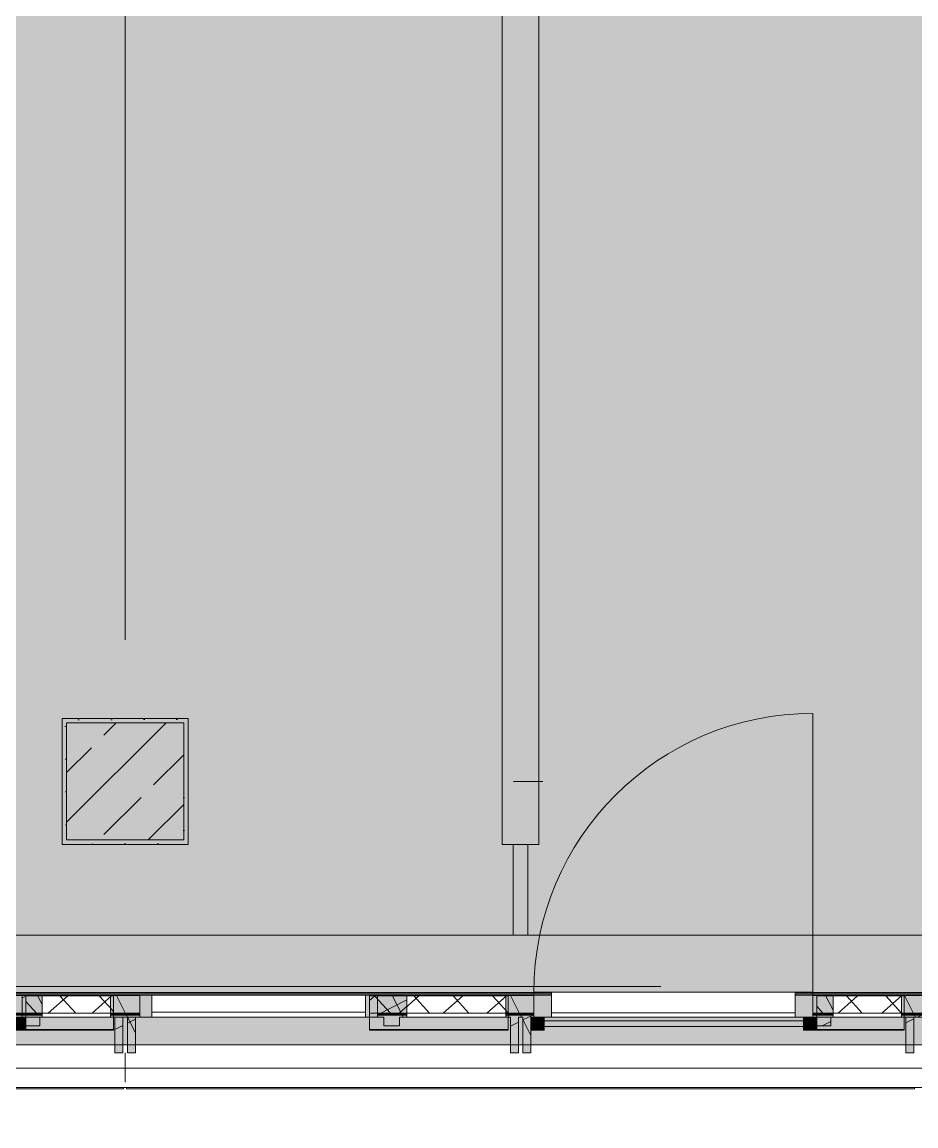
# Model space of a CAD drawing. Header units: metres. Extents: x 101 to 346, y 66 to 213.
# Drawn here: x 132.403 to 135.455, y 84.45 to 88.221 of the extents above; entities that cross this region are included whole.
import ezdxf

# ---------------------------------------------------------------- set-up
doc = ezdxf.new("R2010")
doc.units = ezdxf.units.M
doc.header["$MEASUREMENT"] = 0
for name, pattern in [('Strichlinie_ eng', [0.0023, 0.0015, -0.0008]), ('Strichpunktlinie', [0.006703, 0.003528, -0.001764, 0, -0.001411]), ('Wipeout_Contour', [1, 0, -1])]:
    doc.linetypes.add(name, pattern=pattern)
for name, color, linetype in [('00  Raster', 7, 'Continuous'), ('10  Fassade', 7, 'Continuous'), ('10  Fassade_Deckschraffur', 7, 'Continuous'), ('10  Fassade_Schnittschraffur', 7, 'Continuous'), ('10  Stützen', 7, 'Continuous'), ('10  Stützen_Schnittschraffur', 7, 'Continuous'), ('10  Wand Massiv_Deckschraffur', 7, 'Continuous'), ('10  Wand Massiv_Fenster', 7, 'Continuous'), ('20  Absturzsicherung', 7, 'Continuous'), ('Neubau_20  Boden Aufbauten', 7, 'Continuous'), ('Neubau_20  Boden Aufbauten_Deckschraffur', 7, 'Continuous'), ('Neubau_20  Wand Leichtbau', 7, 'Continuous'), ('Neubau_20  Wand Leichtbau_Schnittschraffur', 7, 'Continuous'), ('Neubau_20 Wand Leichtbau MIETERAUSBAU', 7, 'Continuous'), ('Neubau_20 Wand Leichtbau MIETERAUSBAU_Schnittschraffur', 7, 'Continuous')]:
    doc.layers.add(name, color=color, linetype=linetype)
pattern_1 = [(41.86749, (13.479, 22.35165), (-0.06674101, 0.074469036), []), (131.86749, (13.479, 22.35165), (0.074469036, 0.06674101), [])]
pattern_2 = [(26.86749, (13.479, 22.35165), (-0.05423143, 0.10704649), []), (116.86749, (13.479, 22.35165), (0.10704649, 0.05423143), [])]

msp = doc.modelspace()

# ---------------------------------------------------------------- hatches: boundary and pattern name
at = {"layer": '10  Stützen_Schnittschraffur', "linetype": 'Continuous', "lineweight": 0, "true_color": 0xffffff}
h = msp.add_hatch(color=7, dxfattribs=at)
h.paths.add_polyline_path([(132.5404, 85.8419), (132.5404, 85.4119), (132.9704, 85.4119), (132.9704, 85.8419)])
h.paths.add_polyline_path([(132.5554, 85.8269), (132.9554, 85.8269), (132.9554, 85.4269), (132.5554, 85.4269)], flags=0)
at = {"layer": '10  Stützen_Schnittschraffur', "linetype": 'Continuous', "lineweight": 13, "true_color": 0x000100}
h = msp.add_hatch(dxfattribs=at)
h.set_pattern_fill('Gips_0008', color=98, style=0, pattern_type=2)
h.set_pattern_definition([(26.86749, (13.479, 22.351647), (-0.022596431, 0.044602705), [0, -0.05])])
h.paths.add_polyline_path([(132.5404, 85.8419), (132.5404, 85.4119), (132.9704, 85.4119), (132.9704, 85.8419)])
h.paths.add_polyline_path([(132.5554, 85.8269), (132.9554, 85.8269), (132.9554, 85.4269), (132.5554, 85.4269)], flags=0)
at = {"layer": '10  Stützen_Schnittschraffur', "linetype": 'Continuous', "lineweight": 0, "true_color": 0xffffff}
msp.add_hatch(color=7, dxfattribs=at).paths.add_polyline_path([(132.5554, 85.4269), (132.9554, 85.4269), (132.9554, 85.8269), (132.5554, 85.8269)])
at = {"layer": '10  Stützen_Schnittschraffur', "linetype": 'Continuous', "lineweight": 13, "true_color": 0x000100}
h = msp.add_hatch(dxfattribs=at)
h.set_pattern_fill('Beton__Stahlbeton_0008', color=98, style=0, pattern_type=2)
h.set_pattern_definition([(225, (132.55537, 85.8269), (-0.16971, 0.16971), []), (225, (132.47052, 85.91174), (-0.169706, 0.169706), [0.18, -0.06])])
h.paths.add_polyline_path([(132.5554, 85.4269), (132.9554, 85.4269), (132.9554, 85.8269), (132.5554, 85.8269)])
at = {"layer": 'Neubau_20  Boden Aufbauten_Deckschraffur', "linetype": 'Continuous', "lineweight": 18, "true_color": 0xada092}
msp.add_hatch(color=253, dxfattribs=at).paths.add_polyline_path([(121.9704, 90.8919), (121.9704, 90.7919), (128.1054, 90.7919), (128.1054, 90.7669), (131.3429, 90.7669), (131.3429, 90.7919), (131.4679, 90.7919), (131.4679, 85.4119), (131.4304, 85.4119), (131.4304, 85.1018), (131.4679, 85.1018), (131.5641, 85.1018), (148.1904, 85.1018), (148.1904, 87.6069), (147.5904, 87.6069), (147.5904, 90.8769), (154.2379, 90.8769), (154.2379, 90.8919)])
at = {"layer": 'Neubau_20  Boden Aufbauten_Deckschraffur', "linetype": 'Continuous', "lineweight": 18}
h = msp.add_hatch(dxfattribs=at)
h.set_pattern_fill('Mörtel_0008', color=8, style=0, pattern_type=2)
h.set_pattern_definition([(26.86749, (13.58792, 22.68427), (-0.07117876, 0.14049852), [0, -0.105, 0, -0.1575]), (91.86749, (13.92054, 22.57534), (0.15741635, 0.00513262), [0, -0.077, 0, -0.133])])
h.paths.add_polyline_path([(121.9704, 90.8919), (121.9704, 90.7919), (128.1054, 90.7919), (128.1054, 90.7669), (131.3429, 90.7669), (131.3429, 90.7919), (131.4679, 90.7919), (131.4679, 85.4119), (131.4304, 85.4119), (131.4304, 85.1018), (131.4679, 85.1018), (131.5641, 85.1018), (148.1904, 85.1018), (148.1904, 87.6069), (147.5904, 87.6069), (147.5904, 90.8769), (154.2379, 90.8769), (154.2379, 90.8919)])
at = {"layer": 'Neubau_20 Wand Leichtbau MIETERAUSBAU_Schnittschraffur', "linetype": 'Continuous', "lineweight": 18}
msp.add_hatch(color=9, dxfattribs=at).paths.add_polyline_path([(134.0429, 90.7669), (134.0429, 85.4119), (134.1679, 85.4119), (134.1679, 90.7669)])

# ---------------------------------------------------------------- linework, layer by layer
at = {"layer": '00  Raster', "color": 7, "linetype": 'Strichpunktlinie', "lineweight": 13, "ltscale": 1000}
msp.add_line((101.5775, 85.6269), (159.1776, 85.6269), dxfattribs=at)
at = {"layer": '10  Stützen', "color": 7, "linetype": 'Continuous', "lineweight": 13, "ltscale": 1000, "flags": 128}
for points in [[(132.5404, 85.8419), (132.5404, 85.4119), (132.9704, 85.4119), (132.9704, 85.8419)], [(132.5554, 85.4269), (132.9554, 85.4269), (132.9554, 85.8269), (132.5554, 85.8269)]]:
    msp.add_lwpolyline(points, close=True, dxfattribs=at)
at = {"layer": 'Neubau_20  Boden Aufbauten', "color": 7, "linetype": 'Continuous', "lineweight": 13, "ltscale": 1000, "flags": 128}
msp.add_lwpolyline([(121.9704, 90.8919), (121.9704, 90.7919), (128.1054, 90.7919), (128.1054, 90.7669), (131.3429, 90.7669), (131.3429, 90.7919), (131.4679, 90.7919), (131.4679, 85.4119), (131.4304, 85.4119), (131.4304, 85.1018), (131.4679, 85.1018), (131.5641, 85.1018), (148.1904, 85.1018), (148.1904, 87.6069), (147.5904, 87.6069), (147.5904, 90.8769), (154.2379, 90.8769), (154.2379, 90.8919)], dxfattribs=at)
at = {"layer": 'Neubau_20  Wand Leichtbau', "color": 7, "linetype": 'Continuous', "lineweight": 13, "ltscale": 1000, "flags": 128}
msp.add_lwpolyline([(134.0804, 85.4119), (134.1304, 85.4119)], dxfattribs=at)
at = {"layer": 'Neubau_20 Wand Leichtbau MIETERAUSBAU', "color": 7, "linetype": 'Continuous', "lineweight": 18, "ltscale": 1000, "flags": 128}
for points in [[(134.0429, 90.7669), (134.0429, 85.4119)], [(134.1679, 85.4119), (134.1679, 90.7669)]]:
    msp.add_lwpolyline(points, dxfattribs=at)
at = {"layer": 'Neubau_20 Wand Leichtbau MIETERAUSBAU', "color": 7, "linetype": 'Continuous', "lineweight": 13, "ltscale": 1000, "flags": 128}
msp.add_lwpolyline([(134.1679, 85.4119), (134.0429, 85.4119)], dxfattribs=at)

# ---------------------------------------------------------------- wipeouts: each hides what was drawn before it
at = {"color": 254, "linetype": 'Wipeout_Contour', "lineweight": 0, "ltscale": 647.577574}
msp.add_wipeout([(148.1904, 84.8317), (127.4054, 84.8317), (127.4054, 84.8287), (148.1904, 84.8287)], dxfattribs=at).dxf.layer = '10  Fassade_Deckschraffur'
at = {"color": 254, "linetype": 'Wipeout_Contour', "lineweight": 0, "ltscale": 647.123138}
msp.add_wipeout([(148.1904, 84.6469), (127.4054, 84.6469), (127.4054, 84.5809), (148.1904, 84.5809)], dxfattribs=at).dxf.layer = '10  Fassade_Deckschraffur'

# ---------------------------------------------------------------- next in the draw order: linework, layer by layer
at = {"layer": '10  Fassade', "color": 7, "linetype": 'Continuous', "lineweight": 13, "ltscale": 1000, "flags": 128}
msp.add_lwpolyline([(148.1904, 84.5809), (127.4054, 84.5809)], dxfattribs=at)

# ---------------------------------------------------------------- next in the draw order: wipeouts: each hides what was drawn before it
at = {"color": 254, "linetype": 'Wipeout_Contour', "lineweight": 0, "ltscale": 647.942775}
msp.add_wipeout([(148.1904, 85.1018), (127.4054, 85.1018), (127.4054, 84.9063), (148.1904, 84.9063)], dxfattribs=at).dxf.layer = '10  Fassade_Deckschraffur'
at = {"color": 254, "linetype": 'Wipeout_Contour', "lineweight": 0, "ltscale": 647.382991}
msp.add_wipeout([(127.4054, 84.8287), (127.4054, 84.6469), (148.1904, 84.6469), (148.1904, 84.8287)], dxfattribs=at).dxf.layer = '10  Fassade_Deckschraffur'

# ---------------------------------------------------------------- next in the draw order: hatches: boundary and pattern name
at = {"layer": '10  Fassade', "linetype": 'Continuous', "lineweight": 0, "true_color": 0xffffff}
for points in [[(132.7154, 84.7769), (132.7154, 84.7799), (132.4164, 84.7799), (132.4164, 84.7769)], [(134.0629, 84.7769), (134.0629, 84.7799), (133.5894, 84.7799), (133.5894, 84.7769)], [(135.4154, 84.7769), (135.4154, 84.7799), (135.1164, 84.7799), (135.1164, 84.7769)]]:
    msp.add_hatch(color=7, dxfattribs=at).paths.add_polyline_path(points)
at = {"layer": 'Neubau_20  Wand Leichtbau_Schnittschraffur', "linetype": 'Continuous', "lineweight": 18}
msp.add_hatch(color=9, dxfattribs=at).paths.add_polyline_path([(134.0804, 85.4119), (134.0804, 85.1019), (134.1304, 85.1019), (134.1304, 85.4119)])

# ---------------------------------------------------------------- next in the draw order: linework, layer by layer
at = {"layer": '10  Fassade', "color": 7, "linetype": 'Strichpunktlinie', "lineweight": 13, "ltscale": 1000}
msp.add_line((148.1904, 84.9269), (127.4054, 84.9269), dxfattribs=at)
at = {"layer": '10  Fassade', "color": 7, "linetype": 'Continuous', "lineweight": 13, "ltscale": 1000}
for p, q in [((132.4644, 84.7919), (132.4164, 84.7919)), ((133.6924, 84.7919), (133.6384, 84.7919)), ((135.1644, 84.7919), (135.1164, 84.7919)), ((132.7479, 84.6994), (132.7204, 84.6994)), ((132.7904, 84.6994), (132.7629, 84.6994)), ((134.0979, 84.6994), (134.0704, 84.6994)), ((134.1404, 84.6994), (134.1129, 84.6994)), ((135.4479, 84.6994), (135.4204, 84.6994))]:
    msp.add_line(p, q, dxfattribs=at)
at = {"layer": '10  Fassade', "color": 7, "linetype": 'Continuous', "lineweight": 13, "ltscale": 1000, "flags": 128}
for points in [[(148.1904, 85.1018), (127.4054, 85.1018)], [(148.1904, 84.6469), (127.4054, 84.6469)]]:
    msp.add_lwpolyline(points, dxfattribs=at)
at = {"layer": '10  Fassade', "color": 7, "linetype": 'Strichlinie_ eng', "lineweight": 13, "ltscale": 1000, "flags": 128}
for points in [[(132.4644, 84.7919), (132.4164, 84.7919)], [(133.6924, 84.7919), (133.6384, 84.7919)], [(135.1644, 84.7919), (135.1164, 84.7919)], [(132.7479, 84.6994), (132.7204, 84.6994)], [(132.7904, 84.6994), (132.7629, 84.6994)], [(134.0979, 84.6994), (134.0704, 84.6994)], [(134.1404, 84.6994), (134.1129, 84.6994)], [(135.4479, 84.6994), (135.4204, 84.6994)]]:
    msp.add_lwpolyline(points, dxfattribs=at)
at = {"layer": '10  Fassade', "color": 7, "linetype": 'Continuous', "lineweight": 13, "ltscale": 1000, "flags": 128}
for points in [[(132.7154, 84.7769), (132.4164, 84.7769), (132.4164, 84.7799), (132.7154, 84.7799)], [(134.0629, 84.7769), (133.5894, 84.7769), (133.5894, 84.7799), (134.0629, 84.7799)], [(135.4154, 84.7769), (135.1164, 84.7769), (135.1164, 84.7799), (135.4154, 84.7799)]]:
    msp.add_lwpolyline(points, close=True, dxfattribs=at)
at = {"layer": '10  Wand Massiv_Fenster', "color": 7, "linetype": 'Continuous', "lineweight": 18, "ltscale": 1000}
for p, q in [((148.1904, 85.1019), (127.4054, 85.1019)), ((148.1904, 84.7269), (127.4054, 84.7269))]:
    msp.add_line(p, q, dxfattribs=at)
at = {"layer": 'Neubau_20  Wand Leichtbau', "color": 7, "linetype": 'Continuous', "lineweight": 18, "ltscale": 1000, "flags": 128}
for points in [[(134.0804, 85.4119), (134.0804, 85.1019)], [(134.1304, 85.1019), (134.1304, 85.4119)]]:
    msp.add_lwpolyline(points, dxfattribs=at)
at = {"layer": 'Neubau_20  Wand Leichtbau', "color": 7, "linetype": 'Continuous', "lineweight": 13, "ltscale": 1000, "flags": 128}
msp.add_lwpolyline([(134.0804, 85.1019), (134.1304, 85.1019)], dxfattribs=at)

# ---------------------------------------------------------------- next in the draw order: wipeouts: each hides what was drawn before it
at = {"color": 254, "linetype": 'Wipeout_Contour', "lineweight": 0, "ltscale": 647.651333}
msp.add_wipeout([(148.1904, 84.8959), (127.4054, 84.8959), (127.4054, 84.8349), (148.1904, 84.8349)], dxfattribs=at).dxf.layer = '10  Fassade_Deckschraffur'
at = {"color": 254, "linetype": 'Wipeout_Contour', "lineweight": 0, "ltscale": 634.197901}
msp.add_wipeout([(135.4501, 84.5809), (132.7601, 84.5809), (132.7601, 84.5769), (135.4501, 84.5769)], dxfattribs=at).dxf.layer = '10  Fassade_Deckschraffur'

# ---------------------------------------------------------------- next in the draw order: hatches: boundary and pattern name
at = {"layer": '10  Fassade_Schnittschraffur', "linetype": 'Continuous', "lineweight": 0, "true_color": 0xffffff}
msp.add_hatch(color=7, dxfattribs=at).paths.add_polyline_path([(133.6384, 84.7919), (133.6924, 84.7919), (133.6924, 84.8219), (133.6384, 84.8219)])
at = {"layer": '10  Fassade_Schnittschraffur', "linetype": 'Continuous', "lineweight": 13, "true_color": 0x000100}
h = msp.add_hatch(dxfattribs=at)
h.set_pattern_fill('Dämmung__hart_1_0008', color=98, style=0, pattern_type=2)
h.set_pattern_definition(pattern_2)
h.paths.add_polyline_path([(133.6384, 84.7919), (133.6924, 84.7919), (133.6924, 84.8219), (133.6384, 84.8219)])
at = {"layer": '20  Absturzsicherung', "linetype": 'Continuous', "lineweight": 0, "true_color": 0xffffff}
msp.add_hatch(color=7, dxfattribs=at).paths.add_polyline_path([(132.4164, 84.7769), (132.4164, 84.8219), (132.3714, 84.8219), (132.3714, 84.7769)])

# ---------------------------------------------------------------- next in the draw order: linework, layer by layer
at = {"layer": '10  Fassade', "color": 7, "linetype": 'Continuous', "lineweight": 13, "ltscale": 1000}
for p, q in [((132.4164, 84.8219), (132.4034, 84.8219)), ((132.4164, 84.8219), (132.4164, 84.7919)), ((132.7629, 84.8219), (132.7479, 84.8219)), ((132.7479, 84.8219), (132.7479, 84.6994)), ((132.7629, 84.8219), (132.7629, 84.6994)), ((133.6384, 84.8219), (133.6384, 84.7919)), ((133.6924, 84.8219), (133.6924, 84.7919)), ((134.0979, 84.8219), (134.0979, 84.6994)), ((134.1129, 84.8219), (134.1129, 84.6994)), ((135.4629, 84.8219), (135.4479, 84.8219)), ((135.4479, 84.8219), (135.4479, 84.6994))]:
    msp.add_line(p, q, dxfattribs=at)
at = {"layer": '10  Fassade', "color": 7, "linetype": 'Continuous', "lineweight": 13, "ltscale": 1000, "flags": 128}
for points in [[(148.1904, 84.8349), (127.4054, 84.8349)], [(148.1904, 84.8317), (127.4054, 84.8317)], [(148.1904, 84.8287), (127.4054, 84.8287)], [(134.1129, 84.8219), (134.1054, 84.8219), (134.0979, 84.8219)]]:
    msp.add_lwpolyline(points, dxfattribs=at)
at = {"layer": '10  Fassade', "color": 7, "linetype": 'Strichlinie_ eng', "lineweight": 13, "ltscale": 1000, "flags": 128}
for points in [[(127.4054, 84.8219), (128.2674, 84.8219), (128.7054, 84.8219), (129.7379, 84.8219), (130.0554, 84.8219), (130.9674, 84.8219), (131.4054, 84.8219), (132.4379, 84.8219), (132.7554, 84.8219), (133.6674, 84.8219), (134.1054, 84.8219), (135.1379, 84.8219), (135.4554, 84.8219), (136.3674, 84.8219), (136.8054, 84.8219), (137.8379, 84.8219), (138.1554, 84.8219), (139.0674, 84.8219), (139.5054, 84.8219), (140.5379, 84.8219), (140.8554, 84.8219), (141.7674, 84.8219), (142.2054, 84.8219), (143.2379, 84.8219), (143.5554, 84.8219), (144.4674, 84.8219), (144.9054, 84.8219), (145.9379, 84.8219), (146.2554, 84.8219), (147.1674, 84.8219), (147.6054, 84.8219), (148.1904, 84.8219)], [(132.4164, 84.7919), (132.4164, 84.8219)], [(132.4644, 84.8219), (132.4644, 84.7919)], [(132.7204, 84.6994), (132.7204, 84.8219)], [(132.7479, 84.8219), (132.7479, 84.6994)], [(132.7629, 84.6994), (132.7629, 84.8219)], [(132.7904, 84.8219), (132.7904, 84.6994)], [(133.6384, 84.7919), (133.6384, 84.8219)], [(133.6924, 84.8219), (133.6924, 84.7919)], [(134.0704, 84.6994), (134.0704, 84.8219)], [(134.0979, 84.8219), (134.0979, 84.6994)], [(134.1129, 84.6994), (134.1129, 84.8219)], [(134.1404, 84.8219), (134.1404, 84.6994)], [(135.1164, 84.7919), (135.1164, 84.8219)], [(135.1644, 84.8219), (135.1644, 84.7919)], [(135.4204, 84.6994), (135.4204, 84.8219)], [(135.4479, 84.8219), (135.4479, 84.6994)]]:
    msp.add_lwpolyline(points, dxfattribs=at)
at = {"layer": '10  Fassade', "color": 7, "linetype": 'Continuous', "lineweight": 18, "ltscale": 1000, "flags": 128}
msp.add_lwpolyline([(135.4501, 84.5769), (135.4501, 84.5809)], dxfattribs=at)
at = {"layer": '20  Absturzsicherung', "color": 7, "linetype": 'Continuous', "lineweight": 18, "ltscale": 1000, "flags": 128}
msp.add_lwpolyline([(132.4164, 84.7769), (132.4164, 84.8219), (132.3714, 84.8219), (132.3714, 84.7769)], close=True, dxfattribs=at)

# ---------------------------------------------------------------- next in the draw order: wipeouts: each hides what was drawn before it
at = {"color": 254, "linetype": 'Wipeout_Contour', "lineweight": 0, "ltscale": 647.720894}
msp.add_wipeout([(127.4054, 84.8959), (148.1904, 84.8959), (148.1904, 84.9009), (127.4054, 84.9009)], dxfattribs=at).dxf.layer = '10  Fassade_Deckschraffur'
at = {"color": 254, "linetype": 'Wipeout_Contour', "lineweight": 0, "ltscale": 625.089666}
msp.add_wipeout([(132.7501, 84.5809), (130.0601, 84.5809), (130.0601, 84.5769), (132.7501, 84.5769)], dxfattribs=at).dxf.layer = '10  Fassade_Deckschraffur'

# ---------------------------------------------------------------- next in the draw order: linework, layer by layer
at = {"layer": '10  Fassade', "color": 7, "linetype": 'Continuous', "lineweight": 18, "ltscale": 1000, "flags": 128}
for points in [[(130.0601, 84.5809), (132.7501, 84.5809)], [(130.0601, 84.5769), (132.7501, 84.5769)], [(132.7501, 84.5769), (132.7501, 84.5809)], [(132.7601, 84.5809), (135.4501, 84.5809)], [(132.7601, 84.5769), (132.7601, 84.5809)], [(132.7601, 84.5769), (135.4501, 84.5769)]]:
    msp.add_lwpolyline(points, dxfattribs=at)

# ---------------------------------------------------------------- next in the draw order: wipeouts: each hides what was drawn before it
at = {"color": 254, "linetype": 'Wipeout_Contour', "lineweight": 0, "ltscale": 647.731856}
msp.add_wipeout([(127.4054, 84.9063), (127.4054, 84.9009), (148.1904, 84.9009), (148.1904, 84.9063)], dxfattribs=at).dxf.layer = '10  Fassade_Deckschraffur'

# ---------------------------------------------------------------- next in the draw order: hatches: boundary and pattern name
at = {"layer": '10  Wand Massiv_Deckschraffur', "linetype": 'Continuous', "lineweight": 0, "true_color": 0xffffff}
msp.add_hatch(color=7, dxfattribs=at).paths.add_polyline_path([(127.4054, 84.7269), (148.1904, 84.7269), (148.1904, 84.9269), (148.1904, 85.1019), (127.4054, 85.1019), (127.4054, 84.9269)])

# ---------------------------------------------------------------- next in the draw order: linework, layer by layer
at = {"layer": '00  Raster', "color": 7, "linetype": 'Strichpunktlinie', "lineweight": 13, "ltscale": 1000}
msp.add_line((132.7554, 79.3072), (132.7554, 102.9769), dxfattribs=at)
at = {"layer": '10  Fassade', "color": 7, "linetype": 'Continuous', "lineweight": 13, "ltscale": 1000}
msp.add_line((132.4034, 84.8969), (132.4034, 84.8219), dxfattribs=at)
at = {"layer": '10  Fassade', "color": 7, "linetype": 'Continuous', "lineweight": 13, "ltscale": 1000, "flags": 128}
for points in [[(148.1904, 84.9063), (127.4054, 84.9063)], [(148.1904, 84.9009), (127.4054, 84.9009)], [(148.1904, 84.8959), (127.4054, 84.8959)]]:
    msp.add_lwpolyline(points, dxfattribs=at)
at = {"layer": '10  Fassade', "color": 7, "linetype": 'Strichlinie_ eng', "lineweight": 13, "ltscale": 1000, "flags": 128}
msp.add_lwpolyline([(127.4054, 84.8969), (128.2674, 84.8969), (128.7054, 84.8969), (129.7379, 84.8969), (130.0554, 84.8969), (130.9674, 84.8969), (131.4054, 84.8969), (132.4379, 84.8969), (132.7554, 84.8969), (133.6674, 84.8969), (134.1054, 84.8969), (135.1379, 84.8969), (135.4554, 84.8969), (136.3674, 84.8969), (136.8054, 84.8969), (137.8379, 84.8969), (138.1554, 84.8969), (139.0674, 84.8969), (139.5054, 84.8969), (140.5379, 84.8969), (140.8554, 84.8969), (141.7674, 84.8969), (142.2054, 84.8969), (143.2379, 84.8969), (143.5554, 84.8969), (144.4674, 84.8969), (144.9054, 84.8969), (145.9379, 84.8969), (146.2554, 84.8969), (147.1674, 84.8969), (147.6054, 84.8969), (148.1904, 84.8969)], dxfattribs=at)

# ---------------------------------------------------------------- next in the draw order: wipeouts: each hides what was drawn before it
at = {"color": 254, "linetype": 'Wipeout_Contour', "lineweight": 0, "ltscale": 629.680676}
msp.add_wipeout([(132.7054, 84.8969), (132.4724, 84.8969), (132.4724, 84.8219), (132.7054, 84.8219)], dxfattribs=at).dxf.layer = '10  Fassade_Deckschraffur'
at = {"color": 254, "linetype": 'Wipeout_Contour', "lineweight": 0, "ltscale": 631.778225}
msp.add_wipeout([(133.6174, 84.8969), (132.8054, 84.8969), (132.8054, 84.8219), (133.6174, 84.8219)], dxfattribs=at).dxf.layer = '10  Fassade_Deckschraffur'
at = {"color": 254, "linetype": 'Wipeout_Contour', "lineweight": 0, "ltscale": 634.057941}
msp.add_wipeout([(133.7174, 84.8969), (133.7174, 84.8219), (134.0554, 84.8219), (134.0554, 84.8969)], dxfattribs=at).dxf.layer = '10  Fassade_Deckschraffur'
at = {"color": 254, "linetype": 'Wipeout_Contour', "lineweight": 0, "ltscale": 636.560683}
msp.add_wipeout([(135.1034, 84.8969), (134.1504, 84.8969), (134.1504, 84.8219), (135.1034, 84.8219)], dxfattribs=at).dxf.layer = '10  Fassade_Deckschraffur'
at = {"color": 254, "linetype": 'Wipeout_Contour', "lineweight": 0, "ltscale": 638.803632}
msp.add_wipeout([(135.4054, 84.8969), (135.1724, 84.8969), (135.1724, 84.8219), (135.4054, 84.8219)], dxfattribs=at).dxf.layer = '10  Fassade_Deckschraffur'

# ---------------------------------------------------------------- next in the draw order: hatches: boundary and pattern name
at = {"layer": '10  Fassade', "linetype": 'Continuous', "lineweight": 0, "true_color": 0xffffff}
for points in [[(132.7154, 84.8949), (132.7154, 84.8969), (132.4164, 84.8969), (132.4164, 84.8949)], [(134.0629, 84.8949), (134.0629, 84.8969), (133.5894, 84.8969), (133.5894, 84.8949)], [(135.4154, 84.8949), (135.4154, 84.8969), (135.1164, 84.8969), (135.1164, 84.8949)]]:
    msp.add_hatch(color=7, dxfattribs=at).paths.add_polyline_path(points)
at = {"layer": '10  Fassade', "linetype": 'Continuous', "lineweight": 13, "true_color": 0x000100}
h = msp.add_hatch(dxfattribs=at)
h.set_pattern_fill('Dämmung__hart_2_0008', color=98, style=0, pattern_type=2)
h.set_pattern_definition(pattern_1)
h.paths.add_polyline_path([(132.7154, 84.8349), (132.7154, 84.8949), (132.4164, 84.8949), (132.4164, 84.8349)])
h = msp.add_hatch(dxfattribs=at)
h.set_pattern_fill('Dämmung__hart_2_0008', color=98, style=0, pattern_type=2)
h.set_pattern_definition(pattern_1)
h.paths.add_polyline_path([(134.0629, 84.8349), (134.0629, 84.8949), (133.5894, 84.8949), (133.5894, 84.8349)])
h = msp.add_hatch(dxfattribs=at)
h.set_pattern_fill('Dämmung__hart_2_0008', color=98, style=0, pattern_type=2)
h.set_pattern_definition(pattern_1)
h.paths.add_polyline_path([(135.4154, 84.8349), (135.4154, 84.8949), (135.1164, 84.8949), (135.1164, 84.8349)])
at = {"layer": '10  Fassade_Schnittschraffur', "linetype": 'Continuous', "lineweight": 0, "true_color": 0xffffff}
for points in [[(132.4034, 84.8219), (132.4164, 84.8219), (132.4644, 84.8219), (132.4724, 84.8219), (132.4724, 84.8969), (132.4034, 84.8969)], [(132.7054, 84.8219), (132.7204, 84.8219), (132.7479, 84.8219), (132.7629, 84.8219), (132.7904, 84.8219), (132.8054, 84.8219), (132.8054, 84.8969), (132.7054, 84.8969)], [(132.8054, 84.8969), (132.8054, 84.8219), (132.8056, 84.8969)], [(133.6172, 84.8969), (133.6172, 84.8219), (133.6174, 84.8969)], [(133.6174, 84.8219), (133.6384, 84.8219), (133.6924, 84.8219), (133.7174, 84.8219), (133.7174, 84.8969), (133.6174, 84.8969)], [(134.0979, 84.8219), (134.1054, 84.8219), (134.1129, 84.8219), (134.1404, 84.8219), (134.1504, 84.8219), (134.1504, 84.8969), (134.0554, 84.8969), (134.0554, 84.8219)], [(134.1504, 84.8969), (134.1504, 84.8219), (134.1506, 84.8969)], [(135.1032, 84.8969), (135.1032, 84.8219), (135.1034, 84.8969)], [(135.1034, 84.8219), (135.1164, 84.8219), (135.1644, 84.8219), (135.1724, 84.8219), (135.1724, 84.8969), (135.1034, 84.8969)], [(135.4054, 84.8219), (135.4204, 84.8219), (135.4479, 84.8219), (135.4629, 84.8219), (135.4904, 84.8219), (135.5054, 84.8219), (135.5054, 84.8969), (135.4054, 84.8969)], [(132.4164, 84.8219), (132.4164, 84.7919), (132.4644, 84.7919), (132.4644, 84.8219)], [(132.7204, 84.6994), (132.7479, 84.6994), (132.7479, 84.8219), (132.7204, 84.8219)], [(132.7904, 84.6994), (132.7904, 84.8219), (132.7629, 84.8219), (132.7629, 84.6994)], [(134.0704, 84.8219), (134.0704, 84.6994), (134.0979, 84.6994), (134.0979, 84.8219)], [(134.1404, 84.6994), (134.1404, 84.8219), (134.1129, 84.8219), (134.1129, 84.6994)], [(135.1164, 84.8219), (135.1164, 84.7919), (135.1644, 84.7919), (135.1644, 84.8219)], [(135.4204, 84.6994), (135.4479, 84.6994), (135.4479, 84.8219), (135.4204, 84.8219)]]:
    msp.add_hatch(color=7, dxfattribs=at).paths.add_polyline_path(points)
at = {"layer": '10  Fassade_Schnittschraffur', "linetype": 'Continuous', "lineweight": 13, "true_color": 0x000100}
h = msp.add_hatch(dxfattribs=at)
h.set_pattern_fill('Dämmung__hart_1_0008', color=98, style=0, pattern_type=2)
h.set_pattern_definition(pattern_2)
h.paths.add_polyline_path([(132.4034, 84.8219), (132.4164, 84.8219), (132.4644, 84.8219), (132.4724, 84.8219), (132.4724, 84.8969), (132.4034, 84.8969)])
h = msp.add_hatch(dxfattribs=at)
h.set_pattern_fill('Dämmung__hart_1_0008', color=98, style=0, pattern_type=2)
h.set_pattern_definition(pattern_2)
h.paths.add_polyline_path([(132.7054, 84.8219), (132.7204, 84.8219), (132.7479, 84.8219), (132.7629, 84.8219), (132.7904, 84.8219), (132.8054, 84.8219), (132.8054, 84.8969), (132.7054, 84.8969)])
h = msp.add_hatch(dxfattribs=at)
h.set_pattern_fill('Dämmung__hart_1_0008', color=98, style=0, pattern_type=2)
h.set_pattern_definition(pattern_2)
h.paths.add_polyline_path([(133.6174, 84.8219), (133.6384, 84.8219), (133.6924, 84.8219), (133.7174, 84.8219), (133.7174, 84.8969), (133.6174, 84.8969)])
h = msp.add_hatch(dxfattribs=at)
h.set_pattern_fill('Dämmung__hart_1_0008', color=98, style=0, pattern_type=2)
h.set_pattern_definition(pattern_2)
h.paths.add_polyline_path([(134.0979, 84.8219), (134.1054, 84.8219), (134.1129, 84.8219), (134.1404, 84.8219), (134.1504, 84.8219), (134.1504, 84.8969), (134.0554, 84.8969), (134.0554, 84.8219)])
h = msp.add_hatch(dxfattribs=at)
h.set_pattern_fill('Dämmung__hart_1_0008', color=98, style=0, pattern_type=2)
h.set_pattern_definition(pattern_2)
h.paths.add_polyline_path([(135.1034, 84.8219), (135.1164, 84.8219), (135.1644, 84.8219), (135.1724, 84.8219), (135.1724, 84.8969), (135.1034, 84.8969)])
h = msp.add_hatch(dxfattribs=at)
h.set_pattern_fill('Dämmung__hart_1_0008', color=98, style=0, pattern_type=2)
h.set_pattern_definition(pattern_2)
h.paths.add_polyline_path([(135.4054, 84.8219), (135.4204, 84.8219), (135.4479, 84.8219), (135.4629, 84.8219), (135.4904, 84.8219), (135.5054, 84.8219), (135.5054, 84.8969), (135.4054, 84.8969)])
h = msp.add_hatch(dxfattribs=at)
h.set_pattern_fill('Dämmung__hart_1_0008', color=98, style=0, pattern_type=2)
h.set_pattern_definition(pattern_2)
h.paths.add_polyline_path([(132.4164, 84.8219), (132.4164, 84.7919), (132.4644, 84.7919), (132.4644, 84.8219)])
h = msp.add_hatch(dxfattribs=at)
h.set_pattern_fill('Dämmung__hart_1_0008', color=98, style=0, pattern_type=2)
h.set_pattern_definition(pattern_2)
h.paths.add_polyline_path([(132.7204, 84.6994), (132.7479, 84.6994), (132.7479, 84.8219), (132.7204, 84.8219)])
h = msp.add_hatch(dxfattribs=at)
h.set_pattern_fill('Dämmung__hart_1_0008', color=98, style=0, pattern_type=2)
h.set_pattern_definition(pattern_2)
h.paths.add_polyline_path([(132.7904, 84.6994), (132.7904, 84.8219), (132.7629, 84.8219), (132.7629, 84.6994)])
h = msp.add_hatch(dxfattribs=at)
h.set_pattern_fill('Dämmung__hart_1_0008', color=98, style=0, pattern_type=2)
h.set_pattern_definition(pattern_2)
h.paths.add_polyline_path([(134.0704, 84.8219), (134.0704, 84.6994), (134.0979, 84.6994), (134.0979, 84.8219)])
h = msp.add_hatch(dxfattribs=at)
h.set_pattern_fill('Dämmung__hart_1_0008', color=98, style=0, pattern_type=2)
h.set_pattern_definition(pattern_2)
h.paths.add_polyline_path([(134.1404, 84.6994), (134.1404, 84.8219), (134.1129, 84.8219), (134.1129, 84.6994)])
h = msp.add_hatch(dxfattribs=at)
h.set_pattern_fill('Dämmung__hart_1_0008', color=98, style=0, pattern_type=2)
h.set_pattern_definition(pattern_2)
h.paths.add_polyline_path([(135.1164, 84.8219), (135.1164, 84.7919), (135.1644, 84.7919), (135.1644, 84.8219)])
h = msp.add_hatch(dxfattribs=at)
h.set_pattern_fill('Dämmung__hart_1_0008', color=98, style=0, pattern_type=2)
h.set_pattern_definition(pattern_2)
h.paths.add_polyline_path([(135.4204, 84.6994), (135.4479, 84.6994), (135.4479, 84.8219), (135.4204, 84.8219)])
at = {"layer": '20  Absturzsicherung', "linetype": 'Continuous', "lineweight": 0, "true_color": 0xffffff}
for points in [[(134.1854, 84.7769), (134.1854, 84.8219), (134.1404, 84.8219), (134.1404, 84.7769)], [(135.1164, 84.7769), (135.1164, 84.8219), (135.0714, 84.8219), (135.0714, 84.7769)]]:
    msp.add_hatch(color=7, dxfattribs=at).paths.add_polyline_path(points)

# ---------------------------------------------------------------- next in the draw order: linework, layer by layer
at = {"layer": '10  Fassade', "color": 7, "linetype": 'Continuous', "lineweight": 13, "ltscale": 1000}
for p, q in [((135.1032, 84.9069), (135.1032, 85.8595)), ((132.4724, 84.8969), (132.4034, 84.8969)), ((132.4724, 84.8969), (132.4724, 84.8219)), ((132.8054, 84.8969), (132.7054, 84.8969)), ((132.7054, 84.8969), (132.7054, 84.8219)), ((132.8054, 84.8969), (132.8054, 84.8219)), ((133.7174, 84.8969), (133.6174, 84.8969)), ((133.6174, 84.8969), (133.6174, 84.8219)), ((133.7174, 84.8969), (133.7174, 84.8219)), ((134.1504, 84.8969), (134.0554, 84.8969)), ((134.0554, 84.8969), (134.0554, 84.8219)), ((134.1504, 84.8969), (134.1504, 84.8219)), ((135.1034, 84.8969), (135.1034, 84.8219)), ((135.1724, 84.8969), (135.1034, 84.8969)), ((135.1724, 84.8969), (135.1724, 84.8219)), ((135.5054, 84.8969), (135.4054, 84.8969)), ((135.4054, 84.8969), (135.4054, 84.8219)), ((132.4724, 84.8219), (132.4644, 84.8219)), ((132.4644, 84.8219), (132.4644, 84.7919)), ((132.7204, 84.8219), (132.7054, 84.8219)), ((132.7204, 84.8219), (132.7204, 84.6994)), ((132.8054, 84.8219), (132.7904, 84.8219)), ((132.7904, 84.8219), (132.7904, 84.6994)), ((133.6384, 84.8219), (133.6174, 84.8219)), ((133.7174, 84.8219), (133.6924, 84.8219)), ((134.0704, 84.8219), (134.0554, 84.8219)), ((134.0704, 84.8219), (134.0704, 84.6994)), ((134.1504, 84.8219), (134.1404, 84.8219)), ((134.1404, 84.8219), (134.1404, 84.6994)), ((135.1164, 84.8219), (135.1034, 84.8219)), ((135.1164, 84.8219), (135.1164, 84.7919)), ((135.1724, 84.8219), (135.1644, 84.8219)), ((135.1644, 84.8219), (135.1644, 84.7919)), ((135.4204, 84.8219), (135.4054, 84.8219)), ((135.4204, 84.8219), (135.4204, 84.6994))]:
    msp.add_line(p, q, dxfattribs=at)
at = {"layer": '10  Fassade', "color": 7, "linetype": 'Continuous', "lineweight": 13, "ltscale": 1000, "flags": 128}
for points in [[(132.7154, 84.8949), (132.4164, 84.8949), (132.4164, 84.8969), (132.7154, 84.8969)], [(132.7154, 84.8349), (132.4164, 84.8349), (132.4164, 84.8949), (132.7154, 84.8949)], [(132.8054, 84.8219), (132.8056, 84.8969)], [(134.0629, 84.8949), (133.5894, 84.8949), (133.5894, 84.8969), (134.0629, 84.8969)], [(134.0629, 84.8349), (133.5894, 84.8349), (133.5894, 84.8949), (134.0629, 84.8949)], [(133.6174, 84.8969), (133.6172, 84.8219)], [(134.1504, 84.8219), (134.1506, 84.8969)], [(135.1034, 84.8969), (135.1032, 84.8219)], [(135.4154, 84.8949), (135.1164, 84.8949), (135.1164, 84.8969), (135.4154, 84.8969)], [(135.4154, 84.8349), (135.1164, 84.8349), (135.1164, 84.8949), (135.4154, 84.8949)], [(132.7154, 84.7799), (132.4164, 84.7799), (132.4164, 84.8349), (132.7154, 84.8349)], [(134.0629, 84.7799), (133.5894, 84.7799), (133.5894, 84.8349), (134.0629, 84.8349)], [(135.4154, 84.7799), (135.1164, 84.7799), (135.1164, 84.8349), (135.4154, 84.8349)]]:
    msp.add_lwpolyline(points, close=True, dxfattribs=at)
for points in [[(132.4724, 84.8969), (132.7054, 84.8969)], [(132.8054, 84.8969), (133.6174, 84.8969)], [(133.7174, 84.8969), (134.0554, 84.8969)], [(134.1504, 84.8969), (135.1034, 84.8969)], [(135.1724, 84.8969), (135.4054, 84.8969)], [(132.4724, 84.8219), (132.7054, 84.8219)], [(132.8054, 84.8219), (133.6174, 84.8219)], [(133.7174, 84.8219), (134.0554, 84.8219)], [(134.1504, 84.8219), (135.1034, 84.8219)], [(135.1724, 84.8219), (135.4054, 84.8219)]]:
    msp.add_lwpolyline(points, dxfattribs=at)
at = {"layer": '20  Absturzsicherung', "color": 7, "linetype": 'Continuous', "lineweight": 18, "ltscale": 1000, "flags": 128}
for points in [[(134.1854, 84.7769), (134.1854, 84.8219), (134.1404, 84.8219), (134.1404, 84.7769)], [(135.1164, 84.7769), (135.1164, 84.8219), (135.0714, 84.8219), (135.0714, 84.7769)]]:
    msp.add_lwpolyline(points, close=True, dxfattribs=at)

# ---------------------------------------------------------------- next in the draw order: wipeouts: each hides what was drawn before it
at = {"color": 254, "linetype": 'Wipeout_Contour', "lineweight": 0, "ltscale": 631.778345}
msp.add_wipeout([(133.5762, 84.8219), (133.5762, 84.8969), (132.8466, 84.8969), (132.8466, 84.8219)], dxfattribs=at).dxf.layer = '10  Fassade_Deckschraffur'
at = {"color": 254, "linetype": 'Wipeout_Contour', "lineweight": 0, "ltscale": 636.571473}
msp.add_wipeout([(135.0432, 84.8219), (135.0432, 84.9069), (134.2106, 84.9069), (134.2106, 84.8219)], dxfattribs=at).dxf.layer = '10  Fassade_Schnittschraffur'

# ---------------------------------------------------------------- next in the draw order: hatches: boundary and pattern name
at = {"layer": '10  Fassade_Schnittschraffur', "linetype": 'Continuous', "lineweight": 0, "true_color": 0xffffff}
for points in [[(132.8056, 84.8219), (132.8466, 84.8219), (132.8466, 84.8969), (132.8056, 84.8969)], [(133.6172, 84.8969), (133.5762, 84.8969), (133.5762, 84.8219), (133.6172, 84.8219)], [(134.2106, 84.8219), (134.2106, 84.9069), (134.1506, 84.9069), (134.1506, 84.8219)], [(135.1032, 84.8219), (135.1032, 84.9069), (135.0432, 84.9069), (135.0432, 84.8219)]]:
    msp.add_hatch(color=7, dxfattribs=at).paths.add_polyline_path(points)
at = {"layer": '20  Absturzsicherung', "linetype": 'Continuous', "lineweight": 0, "true_color": 0xffffff}
msp.add_hatch(color=7, dxfattribs=at).paths.add_polyline_path([(135.0939, 84.7894), (135.0939, 84.8094), (134.1629, 84.8094), (134.1629, 84.7894)])

# ---------------------------------------------------------------- next in the draw order: linework, layer by layer
at = {"layer": '10  Fassade', "color": 7, "linetype": 'Continuous', "lineweight": 13, "ltscale": 1000}
for p, q in [((133.5762, 84.8969), (132.8466, 84.8969)), ((135.0432, 84.9069), (134.2106, 84.9069)), ((133.5762, 84.8389), (132.8466, 84.8389)), ((132.8466, 84.8219), (133.5762, 84.8219)), ((135.0432, 84.8369), (134.2106, 84.8369)), ((135.0432, 84.8219), (134.2106, 84.8219))]:
    msp.add_line(p, q, dxfattribs=at)
at = {"layer": '10  Fassade', "color": 7, "linetype": 'Continuous', "lineweight": 13, "ltscale": 1000, "flags": 128}
for points in [[(132.8056, 84.8219), (132.8466, 84.8219), (132.8466, 84.8969), (132.8056, 84.8969)], [(133.6172, 84.8969), (133.5762, 84.8969), (133.5762, 84.8219), (133.6172, 84.8219)], [(134.2106, 84.8219), (134.1506, 84.8219), (134.1506, 84.9069), (134.2106, 84.9069)], [(135.0432, 84.8219), (134.2106, 84.8219), (134.2106, 84.9069), (135.0432, 84.9069)], [(135.1032, 84.8219), (135.0432, 84.8219), (135.0432, 84.9069), (135.1032, 84.9069)]]:
    msp.add_lwpolyline(points, close=True, dxfattribs=at)
at = {"layer": '10  Fassade', "color": 7, "linetype": 'Continuous', "lineweight": 13, "ltscale": 1000}
msp.add_arc((135.1032, 84.9069), 0.9526, 90, 180, dxfattribs=at)
at = {"layer": '20  Absturzsicherung', "color": 7, "linetype": 'Continuous', "lineweight": 18, "ltscale": 1000, "flags": 128}
msp.add_lwpolyline([(135.0939, 84.7894), (135.0939, 84.8094), (134.1629, 84.8094), (134.1629, 84.7894)], close=True, dxfattribs=at)

doc.saveas('drawing.dxf')
